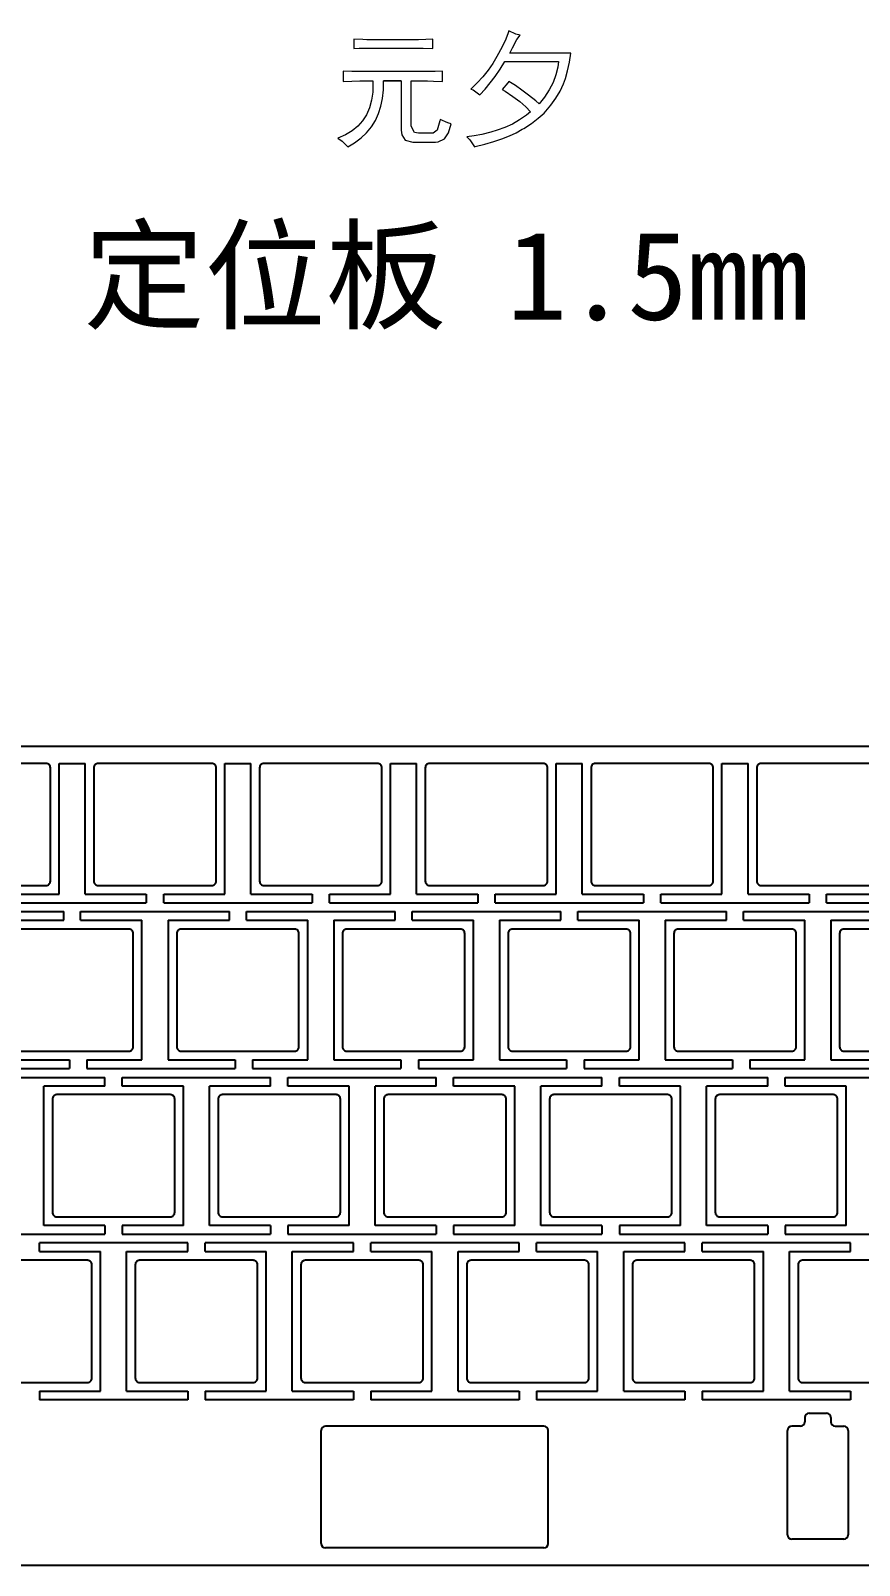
# Model space of a CAD drawing. Header units: millimetres. Extents: x 77 to 1027, y 56 to 253.
# Drawn here: x 193.3 to 288.6, y 61.8 to 238.2 of the extents above; entities that cross this region are included whole.
import ezdxf

# ---------------------------------------------------------------- set-up
doc = ezdxf.new("R2010")
doc.units = ezdxf.units.MM
doc.styles.get("Standard").update_dxf_attribs({"font": 'arial.ttf'})

msp = doc.modelspace()

# ---------------------------------------------------------------- linework, layer by layer
for p, q in [((104.37, 155.96), (406.12, 155.96)), ((196.59, 138.94), (196.59, 153.99)), ((196.59, 153.99), (199.59, 153.99)), ((199.59, 138.94), (199.59, 153.99)), ((215.64, 138.94), (215.64, 153.99)), ((215.64, 153.99), (218.64, 153.99)), ((218.64, 138.94), (218.64, 153.99)), ((234.69, 138.94), (234.69, 153.99)), ((234.69, 153.99), (237.69, 153.99)), ((237.69, 138.94), (237.69, 153.99)), ((253.74, 138.94), (253.74, 153.99)), ((253.74, 153.99), (256.74, 153.99)), ((256.74, 138.94), (256.74, 153.99)), ((272.79, 138.94), (272.79, 153.99)), ((272.79, 153.99), (275.79, 153.99)), ((275.79, 138.94), (275.79, 153.99)), ((189.57, 138.94), (196.59, 138.94)), ((189.57, 137.94), (206.62, 137.94)), ((199.59, 138.94), (206.62, 138.94)), ((206.62, 138.94), (206.62, 137.94)), ((208.62, 137.94), (208.62, 138.94)), ((208.62, 138.94), (215.64, 138.94)), ((208.62, 137.94), (225.67, 137.94)), ((218.64, 138.94), (225.67, 138.94)), ((225.67, 138.94), (225.67, 137.94)), ((227.67, 137.94), (227.67, 138.94)), ((227.67, 138.94), (234.69, 138.94)), ((227.67, 137.94), (244.72, 137.94)), ((237.69, 138.94), (244.72, 138.94)), ((244.72, 138.94), (244.72, 137.94)), ((246.72, 137.94), (246.72, 138.94)), ((246.72, 138.94), (253.74, 138.94)), ((246.72, 137.94), (263.77, 137.94)), ((256.74, 138.94), (263.77, 138.94)), ((263.77, 138.94), (263.77, 137.94)), ((265.77, 137.94), (265.77, 138.94)), ((265.77, 138.94), (272.79, 138.94)), ((265.77, 137.94), (282.82, 137.94)), ((275.79, 138.94), (282.82, 138.94)), ((282.82, 138.94), (282.82, 137.94)), ((284.82, 137.94), (284.82, 138.94)), ((284.82, 138.94), (291.84, 138.94)), ((284.82, 137.94), (301.87, 137.94)), ((180.02, 136.94), (197.12, 136.94)), ((190.07, 135.94), (197.12, 135.94)), ((197.12, 135.94), (197.12, 136.94)), ((199.07, 135.94), (199.07, 136.94)), ((199.07, 136.94), (216.17, 136.94)), ((199.07, 135.94), (206.12, 135.94)), ((206.12, 119.89), (206.12, 135.94)), ((209.12, 135.94), (209.12, 119.89)), ((209.12, 135.94), (216.17, 135.94)), ((216.17, 135.94), (216.17, 136.94)), ((218.12, 135.94), (218.12, 136.94)), ((218.12, 136.94), (235.22, 136.94)), ((218.12, 135.94), (225.17, 135.94)), ((225.17, 119.89), (225.17, 135.94)), ((228.17, 135.94), (228.17, 119.89)), ((228.17, 135.94), (235.22, 135.94)), ((235.22, 135.94), (235.22, 136.94)), ((237.17, 135.94), (237.17, 136.94)), ((237.17, 136.94), (254.27, 136.94)), ((237.17, 135.94), (244.22, 135.94)), ((244.22, 119.89), (244.22, 135.94)), ((247.22, 135.94), (247.22, 119.89)), ((247.22, 135.94), (254.27, 135.94)), ((254.27, 135.94), (254.27, 136.94)), ((256.22, 135.94), (256.22, 136.94)), ((256.22, 136.94), (273.32, 136.94)), ((256.22, 135.94), (263.27, 135.94)), ((263.27, 119.89), (263.27, 135.94)), ((266.27, 135.94), (266.27, 119.89)), ((266.27, 135.94), (273.32, 135.94)), ((273.32, 135.94), (273.32, 136.94)), ((275.27, 135.94), (275.27, 136.94)), ((275.27, 136.94), (292.37, 136.94)), ((275.27, 135.94), (282.32, 135.94)), ((282.32, 119.89), (282.32, 135.94)), ((285.32, 135.94), (285.32, 119.89)), ((285.32, 135.94), (292.37, 135.94)), ((180.74, 118.89), (197.79, 118.89)), ((190.07, 119.89), (197.79, 119.89)), ((197.79, 119.89), (197.79, 118.89)), ((199.79, 119.89), (199.79, 118.89)), ((199.79, 119.89), (206.12, 119.89)), ((199.79, 118.89), (216.84, 118.89)), ((209.12, 119.89), (216.84, 119.89)), ((216.84, 119.89), (216.84, 118.89)), ((218.84, 119.89), (218.84, 118.89)), ((218.84, 119.89), (225.17, 119.89)), ((218.84, 118.89), (235.89, 118.89)), ((228.17, 119.89), (235.89, 119.89)), ((235.89, 119.89), (235.89, 118.89)), ((237.89, 119.89), (237.89, 118.89)), ((237.89, 119.89), (244.22, 119.89)), ((237.89, 118.89), (254.94, 118.89)), ((247.22, 119.89), (254.94, 119.89)), ((254.94, 119.89), (254.94, 118.89)), ((256.94, 119.89), (256.94, 118.89)), ((256.94, 119.89), (263.27, 119.89)), ((256.94, 118.89), (273.99, 118.89)), ((266.27, 119.89), (273.99, 119.89)), ((273.99, 119.89), (273.99, 118.89)), ((275.99, 119.89), (275.99, 118.89)), ((275.99, 119.89), (282.32, 119.89)), ((275.99, 118.89), (293.04, 118.89)), ((285.32, 119.89), (293.04, 119.89)), ((184.8, 117.86), (201.85, 117.86)), ((201.85, 116.86), (194.83, 116.86)), ((194.83, 100.84), (194.83, 116.86)), ((201.85, 116.86), (201.85, 117.86)), ((203.85, 116.86), (203.85, 117.86)), ((203.85, 117.86), (220.9, 117.86)), ((210.88, 116.86), (203.85, 116.86)), ((210.88, 100.84), (210.88, 116.86)), ((220.9, 116.86), (213.88, 116.86)), ((213.88, 100.84), (213.88, 116.86)), ((220.9, 116.86), (220.9, 117.86)), ((222.9, 116.86), (222.9, 117.86)), ((222.9, 117.86), (239.95, 117.86)), ((229.93, 116.86), (222.9, 116.86)), ((229.93, 100.84), (229.93, 116.86)), ((239.95, 116.86), (232.93, 116.86)), ((232.93, 100.84), (232.93, 116.86)), ((239.95, 116.86), (239.95, 117.86)), ((241.95, 116.86), (241.95, 117.86)), ((241.95, 117.86), (259, 117.86)), ((248.98, 116.86), (241.95, 116.86)), ((248.98, 100.84), (248.98, 116.86)), ((259, 116.86), (251.98, 116.86)), ((251.98, 100.84), (251.98, 116.86)), ((259, 116.86), (259, 117.86)), ((261, 116.86), (261, 117.86)), ((261, 117.86), (278.05, 117.86)), ((268.03, 116.86), (261, 116.86)), ((268.03, 100.84), (268.03, 116.86)), ((278.05, 116.86), (271.03, 116.86)), ((271.03, 100.84), (271.03, 116.86)), ((278.05, 116.86), (278.05, 117.86)), ((280.05, 116.86), (280.05, 117.86)), ((280.05, 117.86), (297.1, 117.86)), ((287.08, 116.86), (280.05, 116.86)), ((287.08, 100.84), (287.08, 116.86)), ((201.85, 100.84), (194.83, 100.84)), ((201.85, 100.84), (201.85, 99.84)), ((203.85, 100.84), (203.85, 99.84)), ((210.88, 100.84), (203.85, 100.84)), ((220.9, 100.84), (213.88, 100.84)), ((220.9, 100.84), (220.9, 99.84)), ((222.9, 100.84), (222.9, 99.84)), ((229.93, 100.84), (222.9, 100.84)), ((239.95, 100.84), (232.93, 100.84)), ((239.95, 100.84), (239.95, 99.84)), ((241.95, 100.84), (241.95, 99.84)), ((248.98, 100.84), (241.95, 100.84)), ((259, 100.84), (251.98, 100.84)), ((259, 100.84), (259, 99.84)), ((261, 100.84), (261, 99.84)), ((268.03, 100.84), (261, 100.84)), ((278.05, 100.84), (271.03, 100.84)), ((278.05, 100.84), (278.05, 99.84)), ((280.05, 100.84), (280.05, 99.84)), ((287.08, 100.84), (280.05, 100.84)), ((184.8, 99.84), (201.85, 99.84)), ((194.33, 97.84), (194.33, 98.84)), ((211.38, 98.84), (194.33, 98.84)), ((203.85, 99.84), (220.9, 99.84)), ((211.38, 97.84), (211.38, 98.84)), ((213.38, 97.84), (213.38, 98.84)), ((230.43, 98.84), (213.38, 98.84)), ((222.9, 99.84), (239.95, 99.84)), ((230.43, 97.84), (230.43, 98.84)), ((232.43, 97.84), (232.43, 98.84)), ((249.48, 98.84), (232.43, 98.84)), ((241.95, 99.84), (259, 99.84)), ((249.48, 97.84), (249.48, 98.84)), ((251.48, 97.84), (251.48, 98.84)), ((268.53, 98.84), (251.48, 98.84)), ((261, 99.84), (278.05, 99.84)), ((268.53, 97.84), (268.53, 98.84)), ((270.53, 97.84), (270.53, 98.84)), ((287.58, 98.84), (270.53, 98.84)), ((280.05, 99.84), (297.1, 99.84)), ((287.58, 97.84), (287.58, 98.84)), ((194.33, 97.84), (201.35, 97.84)), ((201.35, 81.79), (201.35, 97.84)), ((204.35, 81.79), (204.35, 97.84)), ((204.35, 97.84), (211.38, 97.84)), ((213.38, 97.84), (220.4, 97.84)), ((220.4, 81.79), (220.4, 97.84)), ((223.4, 81.79), (223.4, 97.84)), ((223.4, 97.84), (230.43, 97.84)), ((232.43, 97.84), (239.45, 97.84)), ((239.45, 81.79), (239.45, 97.84)), ((242.45, 81.79), (242.45, 97.84)), ((242.45, 97.84), (249.48, 97.84)), ((251.48, 97.84), (258.5, 97.84)), ((258.5, 81.79), (258.5, 97.84)), ((261.5, 81.79), (261.5, 97.84)), ((261.5, 97.84), (268.53, 97.84)), ((270.53, 97.84), (277.55, 97.84)), ((277.55, 81.79), (277.55, 97.84)), ((280.55, 81.79), (280.55, 97.84)), ((280.55, 97.84), (287.58, 97.84)), ((194.33, 81.79), (194.33, 80.79)), ((194.33, 81.79), (201.35, 81.79)), ((204.35, 81.79), (211.38, 81.79)), ((211.38, 81.79), (211.38, 80.79)), ((213.38, 81.79), (213.38, 80.79)), ((213.38, 81.79), (220.4, 81.79)), ((223.4, 81.79), (230.43, 81.79)), ((230.43, 81.79), (230.43, 80.79)), ((232.43, 81.79), (232.43, 80.79)), ((232.43, 81.79), (239.45, 81.79)), ((242.45, 81.79), (249.48, 81.79)), ((249.48, 81.79), (249.48, 80.79)), ((251.48, 81.79), (251.48, 80.79)), ((251.48, 81.79), (258.5, 81.79)), ((261.5, 81.79), (268.53, 81.79)), ((268.53, 81.79), (268.53, 80.79)), ((270.53, 81.79), (270.53, 80.79)), ((270.53, 81.79), (277.55, 81.79)), ((280.55, 81.79), (287.58, 81.79)), ((287.58, 81.79), (287.58, 80.79)), ((211.38, 80.79), (194.33, 80.79)), ((230.43, 80.79), (213.38, 80.79)), ((249.48, 80.79), (232.43, 80.79)), ((268.53, 80.79), (251.48, 80.79)), ((287.58, 80.79), (270.53, 80.79)), ((252.32, 77.76), (227.21, 77.76)), ((281.81, 77.76), (280.81, 77.76)), ((282.31, 78.76), (282.31, 78.26)), ((282.81, 79.26), (284.81, 79.26)), ((285.31, 78.76), (285.31, 78.26)), ((285.81, 77.76), (286.81, 77.76)), ((226.71, 64.26), (226.71, 77.26)), ((252.82, 64.26), (252.82, 77.26)), ((252.32, 63.76), (227.21, 63.76)), ((286.81, 64.76), (280.81, 64.76)), ((339.64, 61.76), (104.37, 61.76))]:
    msp.add_line(p, q)
at = {"lineweight": 0}
for p, q in [((406.12, 155.96), (104.37, 155.96)), ((182.04, 153.99), (195.09, 153.99)), ((196.59, 138.94), (196.59, 153.99)), ((196.59, 153.99), (199.59, 153.99)), ((199.59, 153.99), (199.59, 138.94)), ((201.09, 153.99), (214.14, 153.99)), ((215.64, 138.94), (215.64, 153.99)), ((215.64, 153.99), (218.64, 153.99)), ((218.64, 153.99), (218.64, 138.94)), ((220.14, 153.99), (233.19, 153.99)), ((234.69, 138.94), (234.69, 153.99)), ((234.69, 153.99), (237.69, 153.99)), ((237.69, 153.99), (237.69, 138.94)), ((239.19, 153.99), (252.24, 153.99)), ((253.74, 138.94), (253.74, 153.99)), ((253.74, 153.99), (256.74, 153.99)), ((256.74, 153.99), (256.74, 138.94)), ((258.24, 153.99), (271.29, 153.99)), ((272.79, 138.94), (272.79, 153.99)), ((272.79, 153.99), (275.79, 153.99)), ((275.79, 153.99), (275.79, 138.94)), ((277.29, 153.99), (290.34, 153.99)), ((195.59, 153.49), (195.59, 140.44)), ((200.59, 140.44), (200.59, 153.49)), ((214.64, 153.49), (214.64, 140.44)), ((219.64, 140.44), (219.64, 153.49)), ((233.69, 153.49), (233.69, 140.44)), ((238.69, 140.44), (238.69, 153.49)), ((252.74, 153.49), (252.74, 140.44)), ((257.74, 140.44), (257.74, 153.49)), ((271.79, 153.49), (271.79, 140.44)), ((276.79, 140.44), (276.79, 153.49)), ((195.09, 139.94), (182.04, 139.94)), ((214.14, 139.94), (201.09, 139.94)), ((233.19, 139.94), (220.14, 139.94)), ((252.24, 139.94), (239.19, 139.94)), ((271.29, 139.94), (258.24, 139.94)), ((290.34, 139.94), (277.29, 139.94)), ((189.57, 138.94), (196.59, 138.94)), ((206.62, 137.94), (189.57, 137.94)), ((199.59, 138.94), (206.62, 138.94)), ((206.62, 138.94), (206.62, 137.94)), ((208.62, 137.94), (208.62, 138.94)), ((208.62, 138.94), (215.64, 138.94)), ((225.67, 137.94), (208.62, 137.94)), ((218.64, 138.94), (225.67, 138.94)), ((225.67, 138.94), (225.67, 137.94)), ((227.67, 137.94), (227.67, 138.94)), ((227.67, 138.94), (234.69, 138.94)), ((244.72, 137.94), (227.67, 137.94)), ((237.69, 138.94), (244.72, 138.94)), ((244.72, 138.94), (244.72, 137.94)), ((246.72, 137.94), (246.72, 138.94)), ((246.72, 138.94), (253.74, 138.94)), ((263.77, 137.94), (246.72, 137.94)), ((256.74, 138.94), (263.77, 138.94)), ((263.77, 138.94), (263.77, 137.94)), ((265.77, 137.94), (265.77, 138.94)), ((265.77, 138.94), (272.79, 138.94)), ((282.82, 137.94), (265.77, 137.94)), ((275.79, 138.94), (282.82, 138.94)), ((282.82, 138.94), (282.82, 137.94)), ((284.82, 137.94), (284.82, 138.94)), ((284.82, 138.94), (291.84, 138.94)), ((301.87, 137.94), (284.82, 137.94)), ((180.02, 136.94), (197.12, 136.94)), ((197.12, 135.94), (190.07, 135.94)), ((197.12, 136.94), (197.12, 135.94)), ((199.07, 135.94), (199.07, 136.94)), ((199.07, 136.94), (216.17, 136.94)), ((206.12, 135.94), (199.07, 135.94)), ((206.12, 119.89), (206.12, 135.94)), ((216.17, 135.94), (209.12, 135.94)), ((209.12, 135.94), (209.12, 119.89)), ((216.17, 136.94), (216.17, 135.94)), ((218.12, 135.94), (218.12, 136.94)), ((218.12, 136.94), (235.22, 136.94)), ((225.17, 135.94), (218.12, 135.94)), ((225.17, 119.89), (225.17, 135.94)), ((235.22, 135.94), (228.17, 135.94)), ((228.17, 135.94), (228.17, 119.89)), ((235.22, 136.94), (235.22, 135.94)), ((237.17, 135.94), (237.17, 136.94)), ((237.17, 136.94), (254.27, 136.94)), ((244.22, 135.94), (237.17, 135.94)), ((244.22, 119.89), (244.22, 135.94)), ((254.27, 135.94), (247.22, 135.94)), ((247.22, 135.94), (247.22, 119.89)), ((254.27, 136.94), (254.27, 135.94)), ((256.22, 135.94), (256.22, 136.94)), ((256.22, 136.94), (273.32, 136.94)), ((263.27, 135.94), (256.22, 135.94)), ((263.27, 119.89), (263.27, 135.94)), ((273.32, 135.94), (266.27, 135.94)), ((266.27, 135.94), (266.27, 119.89)), ((273.32, 136.94), (273.32, 135.94)), ((275.27, 135.94), (275.27, 136.94)), ((275.27, 136.94), (292.37, 136.94)), ((282.32, 135.94), (275.27, 135.94)), ((282.32, 119.89), (282.32, 135.94)), ((292.37, 135.94), (285.32, 135.94)), ((285.32, 135.94), (285.32, 119.89)), ((191.57, 134.94), (204.62, 134.94)), ((205.12, 134.44), (205.12, 121.39)), ((210.12, 121.39), (210.12, 134.44)), ((210.62, 134.94), (223.67, 134.94)), ((224.17, 134.44), (224.17, 121.39)), ((229.17, 121.39), (229.17, 134.44)), ((229.67, 134.94), (242.72, 134.94)), ((243.22, 134.44), (243.22, 121.39)), ((248.22, 121.39), (248.22, 134.44)), ((248.72, 134.94), (261.77, 134.94)), ((262.27, 134.44), (262.27, 121.39)), ((267.27, 121.39), (267.27, 134.44)), ((267.77, 134.94), (280.82, 134.94)), ((281.32, 134.44), (281.32, 121.39)), ((286.32, 121.39), (286.32, 134.44)), ((286.82, 134.94), (299.87, 134.94)), ((204.62, 120.89), (191.57, 120.89)), ((223.67, 120.89), (210.62, 120.89)), ((242.72, 120.89), (229.67, 120.89)), ((261.77, 120.89), (248.72, 120.89)), ((280.82, 120.89), (267.77, 120.89)), ((299.87, 120.89), (286.82, 120.89)), ((197.79, 118.89), (180.74, 118.89)), ((190.07, 119.89), (197.79, 119.89)), ((197.79, 119.89), (197.79, 118.89)), ((199.79, 118.89), (199.79, 119.89)), ((199.79, 119.89), (206.12, 119.89)), ((216.84, 118.89), (199.79, 118.89)), ((209.12, 119.89), (216.84, 119.89)), ((216.84, 119.89), (216.84, 118.89)), ((218.84, 118.89), (218.84, 119.89)), ((218.84, 119.89), (225.17, 119.89)), ((235.89, 118.89), (218.84, 118.89)), ((228.17, 119.89), (235.89, 119.89)), ((235.89, 119.89), (235.89, 118.89)), ((237.89, 118.89), (237.89, 119.89)), ((237.89, 119.89), (244.22, 119.89)), ((254.94, 118.89), (237.89, 118.89)), ((247.22, 119.89), (254.94, 119.89)), ((254.94, 119.89), (254.94, 118.89)), ((256.94, 118.89), (256.94, 119.89)), ((256.94, 119.89), (263.27, 119.89)), ((273.99, 118.89), (256.94, 118.89)), ((266.27, 119.89), (273.99, 119.89)), ((273.99, 119.89), (273.99, 118.89)), ((275.99, 118.89), (275.99, 119.89)), ((275.99, 119.89), (282.32, 119.89)), ((293.04, 118.89), (275.99, 118.89)), ((285.32, 119.89), (293.04, 119.89)), ((184.8, 117.86), (201.85, 117.86)), ((201.85, 116.86), (194.83, 116.86)), ((194.83, 116.86), (194.83, 100.84)), ((201.85, 117.86), (201.85, 116.86)), ((203.85, 116.86), (203.85, 117.86)), ((203.85, 117.86), (220.9, 117.86)), ((210.88, 116.86), (203.85, 116.86)), ((210.88, 100.84), (210.88, 116.86)), ((220.9, 116.86), (213.88, 116.86)), ((213.88, 116.86), (213.88, 100.84)), ((220.9, 117.86), (220.9, 116.86)), ((222.9, 116.86), (222.9, 117.86)), ((222.9, 117.86), (239.95, 117.86)), ((229.93, 116.86), (222.9, 116.86)), ((229.93, 100.84), (229.93, 116.86)), ((239.95, 116.86), (232.93, 116.86)), ((232.93, 116.86), (232.93, 100.84)), ((239.95, 117.86), (239.95, 116.86)), ((241.95, 116.86), (241.95, 117.86)), ((241.95, 117.86), (259, 117.86)), ((248.98, 116.86), (241.95, 116.86)), ((248.98, 100.84), (248.98, 116.86)), ((259, 116.86), (251.98, 116.86)), ((251.98, 116.86), (251.98, 100.84)), ((259, 117.86), (259, 116.86)), ((261, 116.86), (261, 117.86)), ((261, 117.86), (278.05, 117.86)), ((268.03, 116.86), (261, 116.86)), ((268.03, 100.84), (268.03, 116.86)), ((278.05, 116.86), (271.03, 116.86)), ((271.03, 116.86), (271.03, 100.84)), ((278.05, 117.86), (278.05, 116.86)), ((280.05, 116.86), (280.05, 117.86)), ((280.05, 117.86), (297.1, 117.86)), ((287.08, 116.86), (280.05, 116.86)), ((287.08, 100.84), (287.08, 116.86)), ((195.83, 102.34), (195.83, 115.39)), ((196.33, 115.89), (209.38, 115.89)), ((209.88, 115.39), (209.88, 102.34)), ((214.88, 102.34), (214.88, 115.39)), ((215.38, 115.89), (228.43, 115.89)), ((228.93, 115.39), (228.93, 102.34)), ((233.93, 102.34), (233.93, 115.39)), ((234.43, 115.89), (247.48, 115.89)), ((247.98, 115.39), (247.98, 102.34)), ((252.98, 102.34), (252.98, 115.39)), ((253.48, 115.89), (266.53, 115.89)), ((267.03, 115.39), (267.03, 102.34)), ((272.03, 102.34), (272.03, 115.39)), ((272.53, 115.89), (285.58, 115.89)), ((286.08, 115.39), (286.08, 102.34)), ((194.83, 100.84), (201.85, 100.84)), ((209.38, 101.84), (196.33, 101.84)), ((201.85, 100.84), (201.85, 99.84)), ((203.85, 99.84), (203.85, 100.84)), ((203.85, 100.84), (210.88, 100.84)), ((213.88, 100.84), (220.9, 100.84)), ((228.43, 101.84), (215.38, 101.84)), ((220.9, 100.84), (220.9, 99.84)), ((222.9, 99.84), (222.9, 100.84)), ((222.9, 100.84), (229.93, 100.84)), ((232.93, 100.84), (239.95, 100.84)), ((247.48, 101.84), (234.43, 101.84)), ((239.95, 100.84), (239.95, 99.84)), ((241.95, 99.84), (241.95, 100.84)), ((241.95, 100.84), (248.98, 100.84)), ((251.98, 100.84), (259, 100.84)), ((266.53, 101.84), (253.48, 101.84)), ((259, 100.84), (259, 99.84)), ((261, 99.84), (261, 100.84)), ((261, 100.84), (268.03, 100.84)), ((271.03, 100.84), (278.05, 100.84)), ((285.58, 101.84), (272.53, 101.84)), ((278.05, 100.84), (278.05, 99.84)), ((280.05, 99.84), (280.05, 100.84)), ((280.05, 100.84), (287.08, 100.84)), ((201.85, 99.84), (184.8, 99.84)), ((194.33, 97.84), (194.33, 98.84)), ((194.33, 98.84), (211.38, 98.84)), ((220.9, 99.84), (203.85, 99.84)), ((211.38, 98.84), (211.38, 97.84)), ((213.38, 97.84), (213.38, 98.84)), ((213.38, 98.84), (230.43, 98.84)), ((239.95, 99.84), (222.9, 99.84)), ((230.43, 98.84), (230.43, 97.84)), ((232.43, 97.84), (232.43, 98.84)), ((232.43, 98.84), (249.48, 98.84)), ((259, 99.84), (241.95, 99.84)), ((249.48, 98.84), (249.48, 97.84)), ((251.48, 97.84), (251.48, 98.84)), ((251.48, 98.84), (268.53, 98.84)), ((278.05, 99.84), (261, 99.84)), ((268.53, 98.84), (268.53, 97.84)), ((270.53, 97.84), (270.53, 98.84)), ((270.53, 98.84), (287.58, 98.84)), ((297.1, 99.84), (280.05, 99.84)), ((287.58, 98.84), (287.58, 97.84)), ((201.35, 97.84), (194.33, 97.84)), ((201.35, 81.79), (201.35, 97.84)), ((211.38, 97.84), (204.35, 97.84)), ((204.35, 97.84), (204.35, 81.79)), ((220.4, 97.84), (213.38, 97.84)), ((220.4, 81.79), (220.4, 97.84)), ((230.43, 97.84), (223.4, 97.84)), ((223.4, 97.84), (223.4, 81.79)), ((239.45, 97.84), (232.43, 97.84)), ((239.45, 81.79), (239.45, 97.84)), ((249.48, 97.84), (242.45, 97.84)), ((242.45, 97.84), (242.45, 81.79)), ((258.5, 97.84), (251.48, 97.84)), ((258.5, 81.79), (258.5, 97.84)), ((268.53, 97.84), (261.5, 97.84)), ((261.5, 97.84), (261.5, 81.79)), ((277.55, 97.84), (270.53, 97.84)), ((277.55, 81.79), (277.55, 97.84)), ((287.58, 97.84), (280.55, 97.84)), ((280.55, 97.84), (280.55, 81.79)), ((186.8, 96.84), (199.85, 96.84)), ((200.35, 96.34), (200.35, 83.29)), ((205.35, 83.29), (205.35, 96.34)), ((205.85, 96.84), (218.9, 96.84)), ((219.4, 96.34), (219.4, 83.29)), ((224.4, 83.29), (224.4, 96.34)), ((224.9, 96.84), (237.95, 96.84)), ((238.45, 96.34), (238.45, 83.29)), ((243.45, 83.29), (243.45, 96.34)), ((243.95, 96.84), (257, 96.84)), ((257.5, 96.34), (257.5, 83.29)), ((262.5, 83.29), (262.5, 96.34)), ((263, 96.84), (276.05, 96.84)), ((276.55, 96.34), (276.55, 83.29)), ((281.55, 83.29), (281.55, 96.34)), ((282.05, 96.84), (295.1, 96.84)), ((199.85, 82.79), (186.8, 82.79)), ((194.33, 80.79), (194.33, 81.79)), ((194.33, 81.79), (201.35, 81.79)), ((204.35, 81.79), (211.38, 81.79)), ((218.9, 82.79), (205.85, 82.79)), ((211.38, 81.79), (211.38, 80.79)), ((213.38, 80.79), (213.38, 81.79)), ((213.38, 81.79), (220.4, 81.79)), ((223.4, 81.79), (230.43, 81.79)), ((237.95, 82.79), (224.9, 82.79)), ((230.43, 81.79), (230.43, 80.79)), ((232.43, 80.79), (232.43, 81.79)), ((232.43, 81.79), (239.45, 81.79)), ((242.45, 81.79), (249.48, 81.79)), ((257, 82.79), (243.95, 82.79)), ((249.48, 81.79), (249.48, 80.79)), ((251.48, 80.79), (251.48, 81.79)), ((251.48, 81.79), (258.5, 81.79)), ((261.5, 81.79), (268.53, 81.79)), ((276.05, 82.79), (263, 82.79)), ((268.53, 81.79), (268.53, 80.79)), ((270.53, 80.79), (270.53, 81.79)), ((270.53, 81.79), (277.55, 81.79)), ((280.55, 81.79), (287.58, 81.79)), ((295.1, 82.79), (282.05, 82.79)), ((287.58, 81.79), (287.58, 80.79)), ((211.38, 80.79), (194.33, 80.79)), ((211.38, 80.79), (194.33, 80.79)), ((226.71, 80.79), (213.38, 80.79)), ((230.43, 80.79), (213.38, 80.79)), ((249.48, 80.79), (232.43, 80.79)), ((268.53, 80.79), (251.48, 80.79)), ((287.58, 80.79), (270.53, 80.79)), ((227.21, 77.76), (252.32, 77.76)), ((280.81, 77.76), (281.81, 77.76)), ((282.31, 78.26), (282.31, 78.76)), ((282.81, 79.26), (284.81, 79.26)), ((285.31, 78.76), (285.31, 78.26)), ((285.81, 77.76), (286.81, 77.76)), ((226.71, 64.26), (226.71, 77.26)), ((252.82, 77.26), (252.82, 64.26)), ((280.31, 65.26), (280.31, 77.26)), ((287.31, 77.26), (287.31, 65.26)), ((252.32, 63.76), (227.21, 63.76)), ((286.81, 64.76), (280.81, 64.76)), ((104.37, 61.76), (339.64, 61.76)), ((192.07, 61.76), (226.71, 61.76))]:
    msp.add_line(p, q, dxfattribs=at)
at = {"color": 7, "lineweight": 0}
for p, q in [((406.12, 155.96), (104.37, 155.96)), ((182.04, 153.99), (195.09, 153.99)), ((196.59, 138.94), (196.59, 153.99)), ((196.59, 153.99), (199.59, 153.99)), ((199.59, 153.99), (199.59, 138.94)), ((201.09, 153.99), (214.14, 153.99)), ((215.64, 138.94), (215.64, 153.99)), ((215.64, 153.99), (218.64, 153.99)), ((218.64, 153.99), (218.64, 138.94)), ((220.14, 153.99), (233.19, 153.99)), ((234.69, 138.94), (234.69, 153.99)), ((234.69, 153.99), (237.69, 153.99)), ((237.69, 153.99), (237.69, 138.94)), ((239.19, 153.99), (252.24, 153.99)), ((253.74, 138.94), (253.74, 153.99)), ((253.74, 153.99), (256.74, 153.99)), ((256.74, 153.99), (256.74, 138.94)), ((258.24, 153.99), (271.29, 153.99)), ((272.79, 138.94), (272.79, 153.99)), ((272.79, 153.99), (275.79, 153.99)), ((275.79, 153.99), (275.79, 138.94)), ((277.29, 153.99), (290.34, 153.99)), ((195.59, 153.49), (195.59, 140.44)), ((200.59, 140.44), (200.59, 153.49)), ((214.64, 153.49), (214.64, 140.44)), ((219.64, 140.44), (219.64, 153.49)), ((233.69, 153.49), (233.69, 140.44)), ((238.69, 140.44), (238.69, 153.49)), ((252.74, 153.49), (252.74, 140.44)), ((257.74, 140.44), (257.74, 153.49)), ((271.79, 153.49), (271.79, 140.44)), ((276.79, 140.44), (276.79, 153.49)), ((195.09, 139.94), (182.04, 139.94)), ((214.14, 139.94), (201.09, 139.94)), ((233.19, 139.94), (220.14, 139.94)), ((252.24, 139.94), (239.19, 139.94)), ((271.29, 139.94), (258.24, 139.94)), ((290.34, 139.94), (277.29, 139.94)), ((189.57, 138.94), (196.59, 138.94)), ((206.62, 137.94), (189.57, 137.94)), ((199.59, 138.94), (206.62, 138.94)), ((206.62, 138.94), (206.62, 137.94)), ((208.62, 137.94), (208.62, 138.94)), ((208.62, 138.94), (215.64, 138.94)), ((225.67, 137.94), (208.62, 137.94)), ((218.64, 138.94), (225.67, 138.94)), ((225.67, 138.94), (225.67, 137.94)), ((227.67, 137.94), (227.67, 138.94)), ((227.67, 138.94), (234.69, 138.94)), ((244.72, 137.94), (227.67, 137.94)), ((237.69, 138.94), (244.72, 138.94)), ((244.72, 138.94), (244.72, 137.94)), ((246.72, 137.94), (246.72, 138.94)), ((246.72, 138.94), (253.74, 138.94)), ((263.77, 137.94), (246.72, 137.94)), ((256.74, 138.94), (263.77, 138.94)), ((263.77, 138.94), (263.77, 137.94)), ((265.77, 137.94), (265.77, 138.94)), ((265.77, 138.94), (272.79, 138.94)), ((282.82, 137.94), (265.77, 137.94)), ((275.79, 138.94), (282.82, 138.94)), ((282.82, 138.94), (282.82, 137.94)), ((284.82, 137.94), (284.82, 138.94)), ((284.82, 138.94), (291.84, 138.94)), ((301.87, 137.94), (284.82, 137.94)), ((180.02, 136.94), (197.12, 136.94)), ((197.12, 135.94), (190.07, 135.94)), ((197.12, 136.94), (197.12, 135.94)), ((199.07, 135.94), (199.07, 136.94)), ((199.07, 136.94), (216.17, 136.94)), ((206.12, 135.94), (199.07, 135.94)), ((206.12, 119.89), (206.12, 135.94)), ((216.17, 135.94), (209.12, 135.94)), ((209.12, 135.94), (209.12, 119.89)), ((216.17, 136.94), (216.17, 135.94)), ((218.12, 135.94), (218.12, 136.94)), ((218.12, 136.94), (235.22, 136.94)), ((225.17, 135.94), (218.12, 135.94)), ((225.17, 119.89), (225.17, 135.94)), ((235.22, 135.94), (228.17, 135.94)), ((228.17, 135.94), (228.17, 119.89)), ((235.22, 136.94), (235.22, 135.94)), ((237.17, 135.94), (237.17, 136.94)), ((237.17, 136.94), (254.27, 136.94)), ((244.22, 135.94), (237.17, 135.94)), ((244.22, 119.89), (244.22, 135.94)), ((254.27, 135.94), (247.22, 135.94)), ((247.22, 135.94), (247.22, 119.89)), ((254.27, 136.94), (254.27, 135.94)), ((256.22, 135.94), (256.22, 136.94)), ((256.22, 136.94), (273.32, 136.94)), ((263.27, 135.94), (256.22, 135.94)), ((263.27, 119.89), (263.27, 135.94)), ((273.32, 135.94), (266.27, 135.94)), ((266.27, 135.94), (266.27, 119.89)), ((273.32, 136.94), (273.32, 135.94)), ((275.27, 135.94), (275.27, 136.94)), ((275.27, 136.94), (292.37, 136.94)), ((282.32, 135.94), (275.27, 135.94)), ((282.32, 119.89), (282.32, 135.94)), ((292.37, 135.94), (285.32, 135.94)), ((285.32, 135.94), (285.32, 119.89)), ((191.57, 134.94), (204.62, 134.94)), ((205.12, 134.44), (205.12, 121.39)), ((210.12, 121.39), (210.12, 134.44)), ((210.62, 134.94), (223.67, 134.94)), ((224.17, 134.44), (224.17, 121.39)), ((229.17, 121.39), (229.17, 134.44)), ((229.67, 134.94), (242.72, 134.94)), ((243.22, 134.44), (243.22, 121.39)), ((248.22, 121.39), (248.22, 134.44)), ((248.72, 134.94), (261.77, 134.94)), ((262.27, 134.44), (262.27, 121.39)), ((267.27, 121.39), (267.27, 134.44)), ((267.77, 134.94), (280.82, 134.94)), ((281.32, 134.44), (281.32, 121.39)), ((286.32, 121.39), (286.32, 134.44)), ((286.82, 134.94), (299.87, 134.94)), ((204.62, 120.89), (191.57, 120.89)), ((223.67, 120.89), (210.62, 120.89)), ((242.72, 120.89), (229.67, 120.89)), ((261.77, 120.89), (248.72, 120.89)), ((280.82, 120.89), (267.77, 120.89)), ((299.87, 120.89), (286.82, 120.89)), ((197.79, 118.89), (180.74, 118.89)), ((190.07, 119.89), (197.79, 119.89)), ((197.79, 119.89), (197.79, 118.89)), ((199.79, 118.89), (199.79, 119.89)), ((199.79, 119.89), (206.12, 119.89)), ((216.84, 118.89), (199.79, 118.89)), ((209.12, 119.89), (216.84, 119.89)), ((216.84, 119.89), (216.84, 118.89)), ((218.84, 118.89), (218.84, 119.89)), ((218.84, 119.89), (225.17, 119.89)), ((235.89, 118.89), (218.84, 118.89)), ((228.17, 119.89), (235.89, 119.89)), ((235.89, 119.89), (235.89, 118.89)), ((237.89, 118.89), (237.89, 119.89)), ((237.89, 119.89), (244.22, 119.89)), ((254.94, 118.89), (237.89, 118.89)), ((247.22, 119.89), (254.94, 119.89)), ((254.94, 119.89), (254.94, 118.89)), ((256.94, 118.89), (256.94, 119.89)), ((256.94, 119.89), (263.27, 119.89)), ((273.99, 118.89), (256.94, 118.89)), ((266.27, 119.89), (273.99, 119.89)), ((273.99, 119.89), (273.99, 118.89)), ((275.99, 118.89), (275.99, 119.89)), ((275.99, 119.89), (282.32, 119.89)), ((293.04, 118.89), (275.99, 118.89)), ((285.32, 119.89), (293.04, 119.89)), ((184.8, 117.86), (201.85, 117.86)), ((201.85, 116.86), (194.83, 116.86)), ((194.83, 116.86), (194.83, 100.84)), ((201.85, 117.86), (201.85, 116.86)), ((203.85, 116.86), (203.85, 117.86)), ((203.85, 117.86), (220.9, 117.86)), ((210.88, 116.86), (203.85, 116.86)), ((210.88, 100.84), (210.88, 116.86)), ((220.9, 116.86), (213.88, 116.86)), ((213.88, 116.86), (213.88, 100.84)), ((220.9, 117.86), (220.9, 116.86)), ((222.9, 116.86), (222.9, 117.86)), ((222.9, 117.86), (239.95, 117.86)), ((229.93, 116.86), (222.9, 116.86)), ((229.93, 100.84), (229.93, 116.86)), ((239.95, 116.86), (232.93, 116.86)), ((232.93, 116.86), (232.93, 100.84)), ((239.95, 117.86), (239.95, 116.86)), ((241.95, 116.86), (241.95, 117.86)), ((241.95, 117.86), (259, 117.86)), ((248.98, 116.86), (241.95, 116.86)), ((248.98, 100.84), (248.98, 116.86)), ((259, 116.86), (251.98, 116.86)), ((251.98, 116.86), (251.98, 100.84)), ((259, 117.86), (259, 116.86)), ((261, 116.86), (261, 117.86)), ((261, 117.86), (278.05, 117.86)), ((268.03, 116.86), (261, 116.86)), ((268.03, 100.84), (268.03, 116.86)), ((278.05, 116.86), (271.03, 116.86)), ((271.03, 116.86), (271.03, 100.84)), ((278.05, 117.86), (278.05, 116.86)), ((280.05, 116.86), (280.05, 117.86)), ((280.05, 117.86), (297.1, 117.86)), ((287.08, 116.86), (280.05, 116.86)), ((287.08, 100.84), (287.08, 116.86)), ((195.83, 102.34), (195.83, 115.39)), ((196.33, 115.89), (209.38, 115.89)), ((209.88, 115.39), (209.88, 102.34)), ((214.88, 102.34), (214.88, 115.39)), ((215.38, 115.89), (228.43, 115.89)), ((228.93, 115.39), (228.93, 102.34)), ((233.93, 102.34), (233.93, 115.39)), ((234.43, 115.89), (247.48, 115.89)), ((247.98, 115.39), (247.98, 102.34)), ((252.98, 102.34), (252.98, 115.39)), ((253.48, 115.89), (266.53, 115.89)), ((267.03, 115.39), (267.03, 102.34)), ((272.03, 102.34), (272.03, 115.39)), ((272.53, 115.89), (285.58, 115.89)), ((286.08, 115.39), (286.08, 102.34)), ((194.83, 100.84), (201.85, 100.84)), ((209.38, 101.84), (196.33, 101.84)), ((201.85, 100.84), (201.85, 99.84)), ((203.85, 99.84), (203.85, 100.84)), ((203.85, 100.84), (210.88, 100.84)), ((213.88, 100.84), (220.9, 100.84)), ((228.43, 101.84), (215.38, 101.84)), ((220.9, 100.84), (220.9, 99.84)), ((222.9, 99.84), (222.9, 100.84)), ((222.9, 100.84), (229.93, 100.84)), ((232.93, 100.84), (239.95, 100.84)), ((247.48, 101.84), (234.43, 101.84)), ((239.95, 100.84), (239.95, 99.84)), ((241.95, 99.84), (241.95, 100.84)), ((241.95, 100.84), (248.98, 100.84)), ((251.98, 100.84), (259, 100.84)), ((266.53, 101.84), (253.48, 101.84)), ((259, 100.84), (259, 99.84)), ((261, 99.84), (261, 100.84)), ((261, 100.84), (268.03, 100.84)), ((271.03, 100.84), (278.05, 100.84)), ((285.58, 101.84), (272.53, 101.84)), ((278.05, 100.84), (278.05, 99.84)), ((280.05, 99.84), (280.05, 100.84)), ((280.05, 100.84), (287.08, 100.84)), ((201.85, 99.84), (184.8, 99.84)), ((194.33, 97.84), (194.33, 98.84)), ((194.33, 98.84), (211.38, 98.84)), ((220.9, 99.84), (203.85, 99.84)), ((211.38, 98.84), (211.38, 97.84)), ((213.38, 97.84), (213.38, 98.84)), ((213.38, 98.84), (230.43, 98.84)), ((239.95, 99.84), (222.9, 99.84)), ((230.43, 98.84), (230.43, 97.84)), ((232.43, 97.84), (232.43, 98.84)), ((232.43, 98.84), (249.48, 98.84)), ((259, 99.84), (241.95, 99.84)), ((249.48, 98.84), (249.48, 97.84)), ((251.48, 97.84), (251.48, 98.84)), ((251.48, 98.84), (268.53, 98.84)), ((278.05, 99.84), (261, 99.84)), ((268.53, 98.84), (268.53, 97.84)), ((270.53, 97.84), (270.53, 98.84)), ((270.53, 98.84), (287.58, 98.84)), ((297.1, 99.84), (280.05, 99.84)), ((287.58, 98.84), (287.58, 97.84)), ((201.35, 97.84), (194.33, 97.84)), ((201.35, 81.79), (201.35, 97.84)), ((211.38, 97.84), (204.35, 97.84)), ((204.35, 97.84), (204.35, 81.79)), ((220.4, 97.84), (213.38, 97.84)), ((220.4, 81.79), (220.4, 97.84)), ((230.43, 97.84), (223.4, 97.84)), ((223.4, 97.84), (223.4, 81.79)), ((239.45, 97.84), (232.43, 97.84)), ((239.45, 81.79), (239.45, 97.84)), ((249.48, 97.84), (242.45, 97.84)), ((242.45, 97.84), (242.45, 81.79)), ((258.5, 97.84), (251.48, 97.84)), ((258.5, 81.79), (258.5, 97.84)), ((268.53, 97.84), (261.5, 97.84)), ((261.5, 97.84), (261.5, 81.79)), ((277.55, 97.84), (270.53, 97.84)), ((277.55, 81.79), (277.55, 97.84)), ((287.58, 97.84), (280.55, 97.84)), ((280.55, 97.84), (280.55, 81.79)), ((186.8, 96.84), (199.85, 96.84)), ((200.35, 96.34), (200.35, 83.29)), ((205.35, 83.29), (205.35, 96.34)), ((205.85, 96.84), (218.9, 96.84)), ((219.4, 96.34), (219.4, 83.29)), ((224.4, 83.29), (224.4, 96.34)), ((224.9, 96.84), (237.95, 96.84)), ((238.45, 96.34), (238.45, 83.29)), ((243.45, 83.29), (243.45, 96.34)), ((243.95, 96.84), (257, 96.84)), ((257.5, 96.34), (257.5, 83.29)), ((262.5, 83.29), (262.5, 96.34)), ((263, 96.84), (276.05, 96.84)), ((276.55, 96.34), (276.55, 83.29)), ((281.55, 83.29), (281.55, 96.34)), ((282.05, 96.84), (295.1, 96.84)), ((199.85, 82.79), (186.8, 82.79)), ((194.33, 80.79), (194.33, 81.79)), ((194.33, 81.79), (201.35, 81.79)), ((204.35, 81.79), (211.38, 81.79)), ((218.9, 82.79), (205.85, 82.79)), ((211.38, 81.79), (211.38, 80.79)), ((213.38, 80.79), (213.38, 81.79)), ((213.38, 81.79), (220.4, 81.79)), ((223.4, 81.79), (230.43, 81.79)), ((237.95, 82.79), (224.9, 82.79)), ((230.43, 81.79), (230.43, 80.79)), ((232.43, 80.79), (232.43, 81.79)), ((232.43, 81.79), (239.45, 81.79)), ((242.45, 81.79), (249.48, 81.79)), ((257, 82.79), (243.95, 82.79)), ((249.48, 81.79), (249.48, 80.79)), ((251.48, 80.79), (251.48, 81.79)), ((251.48, 81.79), (258.5, 81.79)), ((261.5, 81.79), (268.53, 81.79)), ((276.05, 82.79), (263, 82.79)), ((268.53, 81.79), (268.53, 80.79)), ((270.53, 80.79), (270.53, 81.79)), ((270.53, 81.79), (277.55, 81.79)), ((280.55, 81.79), (287.58, 81.79)), ((295.1, 82.79), (282.05, 82.79)), ((287.58, 81.79), (287.58, 80.79)), ((211.38, 80.79), (194.33, 80.79)), ((230.43, 80.79), (213.38, 80.79)), ((249.48, 80.79), (232.43, 80.79)), ((268.53, 80.79), (251.48, 80.79)), ((287.58, 80.79), (270.53, 80.79)), ((227.21, 77.76), (252.32, 77.76)), ((280.81, 77.76), (281.81, 77.76)), ((282.31, 78.26), (282.31, 78.76)), ((282.81, 79.26), (284.81, 79.26)), ((285.31, 78.76), (285.31, 78.26)), ((285.81, 77.76), (286.81, 77.76)), ((226.71, 64.26), (226.71, 77.26)), ((252.82, 77.26), (252.82, 64.26)), ((280.31, 65.26), (280.31, 77.26)), ((287.31, 77.26), (287.31, 65.26)), ((252.32, 63.76), (227.21, 63.76)), ((286.81, 64.76), (280.81, 64.76)), ((104.37, 61.76), (339.64, 61.76))]:
    msp.add_line(p, q, dxfattribs=at)
at = {"linetype": 'Continuous'}
for p, q in [((280.31, 65.26), (280.31, 77.26)), ((287.31, 77.26), (287.31, 65.26))]:
    msp.add_line(p, q, dxfattribs=at)
at = {"color": 7, "lineweight": 0}
for points in [[(231.98, 237.21), (231.5, 237.23), (230.49, 237.28)], [(230.49, 237.28), (230.49, 236.19), (231.1, 236.22), (232.03, 236.24), (237.92, 236.24)], [(239.54, 237.28), (238.76, 237.24), (237.92, 237.21), (231.98, 237.21)], [(237.92, 236.24), (238.45, 236.24), (239.54, 236.19), (239.54, 237.28)], [(248.28, 238.25), (248.22, 238.02), (247.94, 237.29), (247.51, 236.39), (246.92, 235.27)], [(253.11, 229.67), (253.7, 230.47), (254.18, 231.3), (254.58, 232.12), (254.81, 232.76), (255.05, 233.65), (255.27, 234.62), (255.43, 235.68), (248.4, 235.68), (248.7, 236.29), (249.22, 237.23), (249.6, 237.74), (249.11, 237.85), (248.28, 238.25)], [(246.92, 235.27), (246.44, 234.49), (245.9, 233.7), (245.3, 232.94), (244.64, 232.24), (243.94, 231.54), (244.2, 231.43), (244.97, 230.87), (245.57, 231.51), (246.16, 232.24), (246.74, 232.99), (247.3, 233.82), (247.82, 234.69), (254.02, 234.69)], [(231.17, 233.55), (231.17, 233.55), (230.25, 233.57), (229.23, 233.6)], [(229.23, 233.6), (229.23, 232.4), (229.24, 232.4), (230.26, 232.45), (231.17, 232.47), (232.67, 232.47)], [(240.67, 233.6), (239.83, 233.57), (238.96, 233.55), (231.17, 233.55)], [(238.96, 232.47), (239.62, 232.45), (240.67, 232.4), (240.67, 233.6)], [(254.02, 234.69), (253.92, 234.05), (253.69, 233.16), (253.37, 232.29), (252.94, 231.45), (252.4, 230.62), (251.78, 229.83)], [(232.67, 232.47), (232.67, 232.22), (232.64, 231.18), (232.5, 230.24), (232.27, 229.37), (231.93, 228.58), (231.48, 227.87), (230.94, 227.26), (230.28, 226.72), (229.52, 226.26), (228.65, 225.88), (229.14, 225.53), (229.8, 224.91), (230.56, 225.37), (231.3, 225.91), (231.94, 226.52), (232.49, 227.18), (232.95, 227.92), (233.31, 228.71), (233.59, 229.55), (233.77, 230.46), (233.87, 231.43), (233.87, 232.47), (235.93, 232.47)], [(233.87, 232.47), (235.93, 232.47), (235.93, 226.8), (235.98, 226.29)], [(233.87, 232.47), (235.93, 232.47), (235.93, 226.8), (235.98, 226.29)], [(235.93, 232.47), (233.87, 232.47), (233.87, 232.47)], [(233.87, 232.47), (235.93, 232.47)], [(237.92, 226.46), (237.43, 226.55), (237.07, 227.26), (237.07, 232.47)], [(237.92, 226.46), (237.43, 226.55), (237.07, 227.26), (237.07, 232.47)], [(237.07, 232.47), (238.96, 232.47)], [(248.28, 232.4), (248.17, 232.24), (247.54, 231.5), (247.86, 231.3), (248.74, 230.69), (249.54, 230.1), (250.23, 229.5), (250.8, 228.91), (250.34, 228.55), (249.52, 227.99), (248.7, 227.51), (247.84, 227.11), (246.97, 226.8), (246.21, 226.57), (245.2, 226.32), (244.3, 226.16), (243.47, 226.06), (243.82, 225.7), (244.33, 224.91), (244.43, 224.92), (245.53, 225.2), (246.55, 225.5), (247.49, 225.83), (248.35, 226.16), (249.14, 226.52), (249.83, 226.92), (250, 227), (250.89, 227.58), (251.66, 228.17), (252.35, 228.78), (252.93, 229.44), (253.11, 229.67)], [(251.78, 229.83), (251.38, 230.18), (250.57, 230.82), (249.8, 231.41), (249.04, 231.94), (248.28, 232.4)], [(235.98, 226.29), (236.39, 225.65), (237.25, 225.42), (239.87, 225.42), (240.18, 225.47), (240.89, 225.83), (241.37, 226.52), (241.65, 227.54), (241.27, 227.64), (240.39, 228.05)], [(240.39, 228.05), (240.36, 227.87), (240.05, 226.8), (239.59, 226.46), (237.92, 226.46)]]:
    msp.add_lwpolyline(points, dxfattribs=at)
for points in [[(182.04, 139.94), (195.09, 139.94, 0.414214), (195.59, 140.44), (195.59, 153.49, 0.414214), (195.09, 153.99), (182.04, 153.99, 0.414214), (181.54, 153.49), (181.54, 140.44, 0.414214)], [(201.09, 139.94), (214.14, 139.94, 0.414214), (214.64, 140.44), (214.64, 153.49, 0.414214), (214.14, 153.99), (201.09, 153.99, 0.414214), (200.59, 153.49), (200.59, 140.44, 0.414214)], [(220.14, 139.94), (233.19, 139.94, 0.414214), (233.69, 140.44), (233.69, 153.49, 0.414214), (233.19, 153.99), (220.14, 153.99, 0.414214), (219.64, 153.49), (219.64, 140.44, 0.414214)], [(239.19, 139.94), (252.24, 139.94, 0.414214), (252.74, 140.44), (252.74, 153.49, 0.414214), (252.24, 153.99), (239.19, 153.99, 0.414214), (238.69, 153.49), (238.69, 140.44, 0.414214)], [(258.24, 139.94), (271.29, 139.94, 0.414214), (271.79, 140.44), (271.79, 153.49, 0.414214), (271.29, 153.99), (258.24, 153.99, 0.414214), (257.74, 153.49), (257.74, 140.44, 0.414214)], [(277.29, 139.94), (290.34, 139.94, 0.414214), (290.84, 140.44), (290.84, 153.49, 0.414214), (290.34, 153.99), (277.29, 153.99, 0.414214), (276.79, 153.49), (276.79, 140.44, 0.414214)], [(191.57, 120.89), (204.62, 120.89, 0.414214), (205.12, 121.39), (205.12, 134.44, 0.414214), (204.62, 134.94), (191.57, 134.94, 0.414214), (191.07, 134.44), (191.07, 121.39, 0.414214)], [(210.62, 120.89), (223.67, 120.89, 0.414214), (224.17, 121.39), (224.17, 134.44, 0.414214), (223.67, 134.94), (210.62, 134.94, 0.414214), (210.12, 134.44), (210.12, 121.39, 0.414214)], [(229.67, 120.89), (242.72, 120.89, 0.414214), (243.22, 121.39), (243.22, 134.44, 0.414214), (242.72, 134.94), (229.67, 134.94, 0.414214), (229.17, 134.44), (229.17, 121.39, 0.414214)], [(248.72, 120.89), (261.77, 120.89, 0.414214), (262.27, 121.39), (262.27, 134.44, 0.414214), (261.77, 134.94), (248.72, 134.94, 0.414214), (248.22, 134.44), (248.22, 121.39, 0.414214)], [(267.77, 120.89), (280.82, 120.89, 0.414214), (281.32, 121.39), (281.32, 134.44, 0.414214), (280.82, 134.94), (267.77, 134.94, 0.414214), (267.27, 134.44), (267.27, 121.39, 0.414214)], [(286.82, 120.89), (299.87, 120.89, 0.414214), (300.37, 121.39), (300.37, 134.44, 0.414214), (299.87, 134.94), (286.82, 134.94, 0.414214), (286.32, 134.44), (286.32, 121.39, 0.414214)], [(196.33, 101.84), (209.38, 101.84, 0.414214), (209.88, 102.34), (209.88, 115.39, 0.414214), (209.38, 115.89), (196.33, 115.89, 0.414214), (195.83, 115.39), (195.83, 102.34, 0.414214)], [(215.38, 101.84), (228.43, 101.84, 0.414214), (228.93, 102.34), (228.93, 115.39, 0.414214), (228.43, 115.89), (215.38, 115.89, 0.414214), (214.88, 115.39), (214.88, 102.34, 0.414214)], [(234.43, 101.84), (247.48, 101.84, 0.414214), (247.98, 102.34), (247.98, 115.39, 0.414214), (247.48, 115.89), (234.43, 115.89, 0.414214), (233.93, 115.39), (233.93, 102.34, 0.414214)], [(253.48, 101.84), (266.53, 101.84, 0.414214), (267.03, 102.34), (267.03, 115.39, 0.414214), (266.53, 115.89), (253.48, 115.89, 0.414214), (252.98, 115.39), (252.98, 102.34, 0.414214)], [(272.53, 101.84), (285.58, 101.84, 0.414214), (286.08, 102.34), (286.08, 115.39, 0.414214), (285.58, 115.89), (272.53, 115.89, 0.414214), (272.03, 115.39), (272.03, 102.34, 0.414214)], [(186.8, 82.79), (199.85, 82.79, 0.414214), (200.35, 83.29), (200.35, 96.34, 0.414214), (199.85, 96.84), (186.8, 96.84, 0.414214), (186.3, 96.34), (186.3, 83.29, 0.414214)], [(205.85, 82.79), (218.9, 82.79, 0.414214), (219.4, 83.29), (219.4, 96.34, 0.414214), (218.9, 96.84), (205.85, 96.84, 0.414214), (205.35, 96.34), (205.35, 83.29, 0.414214)], [(224.9, 82.79), (237.95, 82.79, 0.414214), (238.45, 83.29), (238.45, 96.34, 0.414214), (237.95, 96.84), (224.9, 96.84, 0.414214), (224.4, 96.34), (224.4, 83.29, 0.414214)], [(243.95, 82.79), (257, 82.79, 0.414214), (257.5, 83.29), (257.5, 96.34, 0.414214), (257, 96.84), (243.95, 96.84, 0.414214), (243.45, 96.34), (243.45, 83.29, 0.414214)], [(263, 82.79), (276.05, 82.79, 0.414214), (276.55, 83.29), (276.55, 96.34, 0.414214), (276.05, 96.84), (263, 96.84, 0.414214), (262.5, 96.34), (262.5, 83.29, 0.414214)], [(282.05, 82.79), (295.1, 82.79, 0.414214), (295.6, 83.29), (295.6, 96.34, 0.414214), (295.1, 96.84), (282.05, 96.84, 0.414214), (281.55, 96.34), (281.55, 83.29, 0.414214)]]:
    msp.add_lwpolyline(points, format="xyb", close=True)
at = {"lineweight": 0}
for centre, start, end in [((195.09, 153.49), 0, 90), ((201.09, 153.49), 90, 180), ((214.14, 153.49), 0, 90), ((220.14, 153.49), 90, 180), ((233.19, 153.49), 0, 90), ((239.19, 153.49), 90, 180), ((252.24, 153.49), 0, 90), ((258.24, 153.49), 90, 180), ((271.29, 153.49), 0, 90), ((277.29, 153.49), 90, 180), ((195.09, 140.44), 270, 0), ((201.09, 140.44), 180, 270), ((214.14, 140.44), 270, 0), ((220.14, 140.44), 180, 270), ((233.19, 140.44), 270, 0), ((239.19, 140.44), 180, 270), ((252.24, 140.44), 270, 0), ((258.24, 140.44), 180, 270), ((258.24, 140.44), 180, 270), ((271.29, 140.44), 270, 0), ((271.29, 140.44), 270, 0), ((277.29, 140.44), 180, 270), ((277.29, 140.44), 180, 270), ((204.62, 134.44), 0, 90), ((210.62, 134.44), 90, 180), ((223.67, 134.44), 0, 90), ((229.67, 134.44), 90, 180), ((242.72, 134.44), 0, 90), ((248.72, 134.44), 90, 180), ((261.77, 134.44), 0, 90), ((267.77, 134.44), 90, 180), ((280.82, 134.44), 0, 90), ((286.82, 134.44), 90, 180), ((204.62, 121.39), 270, 0), ((210.62, 121.39), 180, 270), ((223.67, 121.39), 270, 0), ((229.67, 121.39), 180, 270), ((242.72, 121.39), 270, 0), ((248.72, 121.39), 180, 270), ((261.77, 121.39), 270, 0), ((267.77, 121.39), 180, 270), ((280.82, 121.39), 270, 0), ((286.82, 121.39), 180, 270), ((196.33, 115.39), 90, 180), ((209.38, 115.39), 0, 90), ((215.38, 115.39), 90, 180), ((228.43, 115.39), 0, 90), ((234.43, 115.39), 90, 180), ((247.48, 115.39), 0, 90), ((253.48, 115.39), 90, 180), ((266.53, 115.39), 0, 90), ((266.53, 115.39), 0, 90), ((272.53, 115.39), 90, 180), ((272.53, 115.39), 90, 180), ((285.58, 115.39), 0, 90), ((285.58, 115.39), 0, 90), ((196.33, 102.34), 180, 270), ((209.38, 102.34), 270, 0), ((215.38, 102.34), 180, 270), ((228.43, 102.34), 270, 0), ((234.43, 102.34), 180, 270), ((247.48, 102.34), 270, 0), ((253.48, 102.34), 180, 270), ((266.53, 102.34), 270, 0), ((272.53, 102.34), 180, 270), ((285.58, 102.34), 270, 0), ((199.85, 96.34), 0, 90), ((205.85, 96.34), 90, 180), ((218.9, 96.34), 0, 90), ((224.9, 96.34), 90, 180), ((237.95, 96.34), 0, 90), ((243.95, 96.34), 90, 180), ((257, 96.34), 0, 90), ((263, 96.34), 90, 180), ((276.05, 96.34), 0, 90), ((282.05, 96.34), 90, 180), ((199.85, 83.29), 270, 0), ((205.85, 83.29), 180, 270), ((218.9, 83.29), 270, 0), ((218.9, 83.29), 270, 0), ((224.9, 83.29), 180, 270), ((237.95, 83.29), 270, 0), ((243.95, 83.29), 180, 270), ((257, 83.29), 270, 0), ((263, 83.29), 180, 270), ((276.05, 83.29), 270, 0), ((282.05, 83.29), 180, 270), ((227.21, 77.26), 90, 180), ((252.32, 77.26), 0, 90), ((280.81, 77.26), 90, 180), ((281.81, 78.26), 270, 0), ((282.81, 78.76), 90, 180), ((284.81, 78.76), 0, 90), ((285.81, 78.26), 180, 270), ((286.81, 77.26), 0, 90), ((227.21, 64.26), 180, 270), ((252.32, 64.26), 270, 0), ((280.81, 65.26), 180, 270), ((286.81, 65.26), 270, 0)]:
    msp.add_arc(centre, 0.5, start, end, dxfattribs=at)
at = {"color": 7, "lineweight": 0}
for centre, start, end in [((195.09, 153.49), 0, 90), ((201.09, 153.49), 90, 180), ((214.14, 153.49), 0, 90), ((220.14, 153.49), 90, 180), ((233.19, 153.49), 0, 90), ((239.19, 153.49), 90, 180), ((252.24, 153.49), 0, 90), ((258.24, 153.49), 90, 180), ((271.29, 153.49), 0, 90), ((277.29, 153.49), 90, 180), ((195.09, 140.44), 270, 0), ((201.09, 140.44), 180, 270), ((214.14, 140.44), 270, 0), ((220.14, 140.44), 180, 270), ((233.19, 140.44), 270, 360), ((239.19, 140.44), 180, 270), ((252.24, 140.44), 270, 0), ((204.62, 134.44), 0, 90), ((210.62, 134.44), 90, 180), ((223.67, 134.44), 0, 90), ((229.67, 134.44), 90, 180), ((242.72, 134.44), 0, 90), ((248.72, 134.44), 90, 180), ((261.77, 134.44), 0, 90), ((267.77, 134.44), 90, 180), ((280.82, 134.44), 0, 90), ((286.82, 134.44), 90, 180), ((204.62, 121.39), 270, 0), ((210.62, 121.39), 180, 270), ((223.67, 121.39), 270, 0), ((229.67, 121.39), 180, 270), ((242.72, 121.39), 270, 0), ((248.72, 121.39), 180, 270), ((261.77, 121.39), 270, 0), ((267.77, 121.39), 180, 270), ((280.82, 121.39), 270, 0), ((286.82, 121.39), 180, 270), ((196.33, 115.39), 90, 180), ((209.38, 115.39), 0, 90), ((215.38, 115.39), 90, 180), ((228.43, 115.39), 0, 90), ((234.43, 115.39), 90, 180), ((247.48, 115.39), 0, 90), ((253.48, 115.39), 90, 180), ((196.33, 102.34), 180, 270), ((209.38, 102.34), 270, 0), ((215.38, 102.34), 180, 270), ((228.43, 102.34), 270, 0), ((234.43, 102.34), 180, 270), ((247.48, 102.34), 270, 0), ((253.48, 102.34), 180, 270), ((266.53, 102.34), 270, 0), ((272.53, 102.34), 180, 270), ((285.58, 102.34), 270, 0), ((199.85, 96.34), 0, 90), ((205.85, 96.34), 90, 180), ((218.9, 96.34), 0, 90), ((224.9, 96.34), 90, 180), ((237.95, 96.34), 0, 90), ((243.95, 96.34), 90, 180), ((257, 96.34), 0, 90), ((263, 96.34), 90, 180), ((276.05, 96.34), 0, 90), ((282.05, 96.34), 90, 180), ((199.85, 83.29), 270, 0), ((205.85, 83.29), 180, 270), ((224.9, 83.29), 180, 270), ((237.95, 83.29), 270, 0), ((243.95, 83.29), 180, 270), ((257, 83.29), 270, 0), ((263, 83.29), 180, 270), ((276.05, 83.29), 270, 0), ((282.05, 83.29), 180, 270), ((227.21, 77.26), 90, 180), ((252.32, 77.26), 0, 90), ((280.81, 77.26), 90, 180), ((281.81, 78.26), 270, 0), ((282.81, 78.76), 90, 180), ((284.81, 78.76), 0, 90), ((285.81, 78.26), 180, 270), ((286.81, 77.26), 0, 90), ((227.21, 64.26), 180, 270), ((252.32, 64.26), 270, 0), ((280.81, 65.26), 180, 270), ((286.81, 65.26), 270, 0)]:
    msp.add_arc(centre, 0.5, start, end, dxfattribs=at)
for centre, start, end in [((227.21, 77.26), 90, 180), ((252.32, 77.26), 360, 90), ((280.81, 77.26), 90, 180), ((281.81, 78.26), 270, 0), ((282.81, 78.76), 90, 180), ((284.81, 78.76), 0, 90), ((285.81, 78.26), 180, 270), ((286.81, 77.26), 0, 90), ((227.21, 64.26), 180, 270), ((252.32, 64.26), 270, 0), ((280.81, 65.26), 180, 270), ((286.81, 65.26), 270, 0)]:
    msp.add_arc(centre, 0.5, start, end)

# ---------------------------------------------------------------- texts
at = {"insert": (199.41, 215.19), "char_height": 10.1924, "width": 4090.9322, "attachment_point": 1}
msp.add_mtext('{\\fSimHei|b0|i0|c134|p49;定位板 1.5mm}', dxfattribs=at)

doc.saveas('drawing.dxf')
